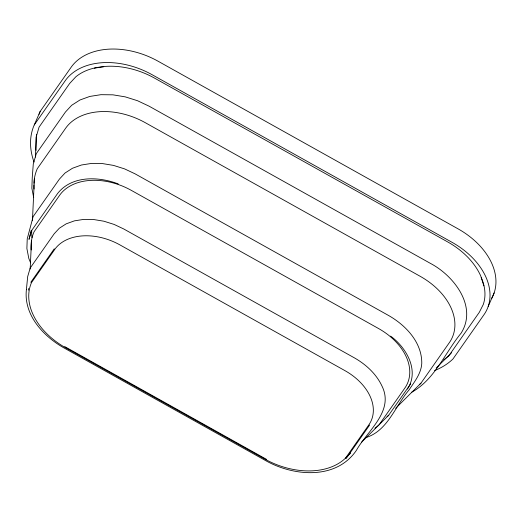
<?xml version="1.0" encoding="UTF-8"?>
<svg xmlns="http://www.w3.org/2000/svg" width="522" height="522" viewBox="0 0 522 522"><rect width="100%" height="100%" fill="white"/><g stroke="black" fill="none" stroke-linecap="round" stroke-linejoin="round"><path stroke-width="0.78" d="M30.178 269.039L31.509 240.531M32.436 220.747L34.413 178.498M35.411 157.076L36.475 134.304M28.508 290.141L28.664 288.522M31.235 230.241L28.997 239.376L31.555 230.665L57.577 193.525C71.788 175.372 98.619 176.358 118.253 183.933M34.015 162.029A89.308 61.929 23.7 0 1 34.25 124.941L40.181 111.427L71.155 67.221A68.362 47.404 23.7 0 1 158.016 61.185L457.996 228.812A68.362 47.404 23.7 0 1 491.574 298.584M488.194 306.44L494.125 292.927M407.46 389.034C419.662 370.574 406.37 347.528 390.587 336.109M34.25 124.941L65.224 80.734A68.362 47.404 23.7 0 1 152.085 74.698L452.065 242.325A68.362 47.404 23.7 0 1 483.972 314.727L452.998 358.934A89.308 61.929 23.7 0 1 434.5 370.62M30.805 282.304L54.268 248.811M345.584 458.068L368.813 424.908A51.273 35.555 23.7 0 0 344.885 370.607L119.897 244.89A51.273 35.555 23.7 0 0 54.751 249.412L31.516 282.572A66.986 46.445 23.7 0 0 65.922 347.933L264.719 459.014A66.986 46.445 23.7 0 0 345.584 458.068L350.653 453.031M346.164 458.525L369.628 425.032M361.478 442.271L388.74 415.173L410.71 383.82M395.65 408.308L420.993 383.128L449.37 342.615A62.64 43.437 23.7 0 0 420.132 276.275L145.253 122.677A62.64 43.437 23.7 0 0 65.661 128.203L37.277 168.71A81.837 56.748 23.7 0 0 33.923 183.281M436.17 368.043L451.537 352.774M443.667 359.867L448.672 356.037L479.3 312.319L483.274 304.509A63.077 43.737 23.7 0 0 481.258 277.606M411.414 392.387C434.787 379.716 444.927 352.781 461.154 333.114C477.741 306.61 454.042 275.786 430.422 263.388L149.109 106.194L137.508 100.72L125.26 96.864L112.909 94.828L100.929 94.684L89.791 96.433L79.918 100.015L71.684 105.287L65.459 112.008L36.312 153.612L33.297 163.875L32.247 177.63L31.862 188.227L33.695 197.655M365.524 437.723C387.918 430.957 395.089 405.999 409.104 389.882C414.488 381.699 421.169 373.621 421.769 363.416C422.037 342.439 405.953 325.454 388.773 315.601L135.074 173.839L124.588 168.887L113.509 165.402L102.332 163.556L91.5 163.425L81.425 165.011L72.493 168.247L65.048 173.017L59.423 179.092L33.121 216.63L27.229 238.848L26.883 248.498L28.827 258.514L30.615 262.827M94.332 68.167L105.62 66.392A66.79 46.314 23.7 0 1 154.505 78.098L447.582 241.869A66.79 46.314 23.7 0 1 480.749 276.014L483.894 285.847M64.735 346.601L266.579 459.393M39.013 114.37A89.308 61.929 23.7 0 1 40.181 111.427M36.064 150.362A87.252 60.5 23.7 0 1 35.92 148.835L36.142 137.11L39.059 127.153L69.687 83.435L75.814 76.825A63.077 43.737 23.7 0 1 103.787 66.679M34.034 189.023A81.837 56.748 23.7 0 1 33.878 184.912M420.993 383.128A81.837 56.748 23.7 0 1 419.323 384.662M31.17 249.999A73.615 51.045 23.7 0 1 34.093 231.729L59.619 195.287A56.35 39.072 23.7 0 1 131.218 190.315L378.483 328.488A56.35 39.072 23.7 0 1 404.785 388.166L379.259 424.601A73.615 51.045 23.7 0 1 374.959 428.229M31.973 237.667A75.481 52.344 23.7 0 1 31.744 230.411M388.74 415.173A75.481 52.344 23.7 0 1 387.083 416.7M26.413 289.521C23.497 314.818 43.202 336.155 63.769 347.809L265.789 460.691C293.723 476.39 336.129 480.149 356.415 450.329C367.247 430.754 394.469 411.349 382.006 386.104C376.349 374.046 366.255 364.721 354.856 358.125L123.721 228.962L114.096 224.421L103.904 221.217L93.634 219.521L83.67 219.403L74.405 220.858L66.19 223.834L59.338 228.225L54.177 233.797L30.185 268.034L27.686 276.556L26.413 289.521"/></g></svg>
